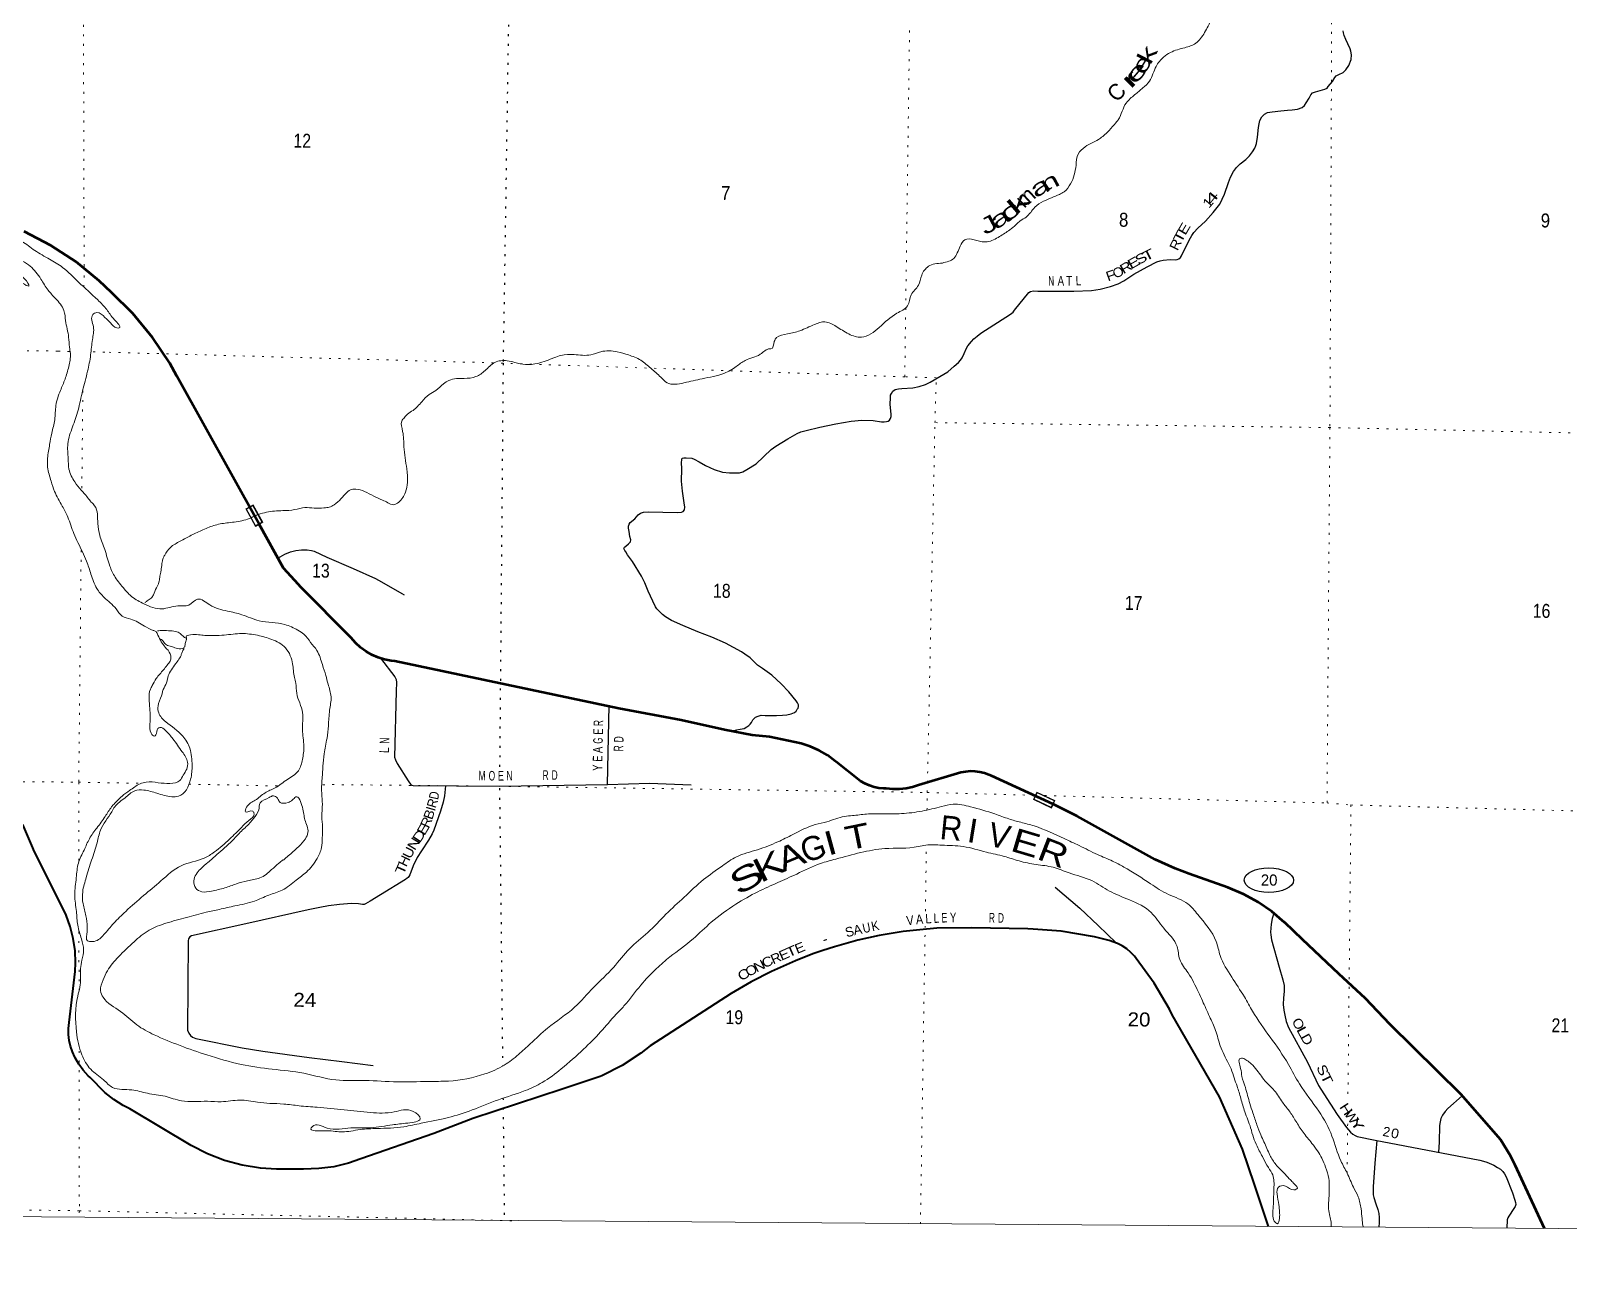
# Model space of a CAD drawing. Header units: feet. Extents: x -244583 to 4, y 367440 to 553773.
# Drawn here: x -176969 to -157676, y 367440 to 383024 of the extents above; entities that cross this region are included whole.
import ezdxf
from ezdxf.enums import TextEntityAlignment as Align

# ---------------------------------------------------------------- set-up
doc = ezdxf.new("R2010")
doc.units = ezdxf.units.FT
doc.header["$LTSCALE"] = 80
doc.linetypes.add('DOTTED', pattern=[1.5, 0.3, -1.2])
for name, color, linetype, lineweight in [('17', 7, 'Continuous', 25), ('23', 7, 'Continuous', 70), ('26', 7, 'Continuous', 40), ('29', 7, 'Continuous', 25), ('39', 7, 'Continuous', 13), ('4', 7, 'Continuous', 13), ('59', 7, 'Continuous', 13), ('6', 7, 'DOTTED', 25), ('7', 7, 'DOTTED', 13)]:
    doc.layers.add(name, color=color, linetype=linetype, lineweight=lineweight)
for name, color, linetype in [('27', 7, 'Continuous'), ('30', 7, 'Continuous'), ('41', 7, 'Continuous')]:
    doc.layers.add(name, color=color, linetype=linetype)

msp = doc.modelspace()

# ---------------------------------------------------------------- linework, layer by layer
at = {"layer": '17'}
msp.add_ellipse((-161442.35, 372369.54), major_axis=(-309.24, 1), ratio=0.500121, dxfattribs=at)
at = {"layer": '23'}
msp.add_lwpolyline([(-157986.11, 368001.02), (-158353.98, 368793.38), (-158412.87, 368911.76), (-158537.79, 369118.94), (-159029.63, 369680.61), (-159927.41, 370562.45), (-160230.33, 370887.42), (-160563.74, 371194.58), (-161018.82, 371624.46), (-161244.34, 371839.37), (-161244.85, 371839.85), (-161404.39, 371976.38), (-161577.33, 372095.48), (-161761.78, 372195.85), (-161955.7, 372276.39), (-162440.11, 372449.98), (-162618.14, 372514.54), (-162867.91, 372630.97), (-163846.48, 373174.28), (-164147.52, 373321.07), (-164920.39, 373678.33), (-164953.15, 373693), (-165009.3, 373712.66), (-165067.2, 373726.35), (-165126.21, 373733.91), (-165185.69, 373735.26), (-165244.99, 373730.39), (-165303.45, 373719.34), (-165836.26, 373562.1), (-165910.32, 373537.87), (-165992.16, 373519.98), (-166075.42, 373510.74), (-166159.19, 373510.25), (-166242.55, 373518.52), (-166271.13, 373519.11), (-166332.62, 373525.1), (-166393.14, 373537.48), (-166452.04, 373556.13), (-166508.66, 373580.82), (-166562.4, 373611.3), (-166870.33, 373855.51), (-166880.95, 373864.29), (-166978.84, 373936.08), (-167083.69, 373997.24), (-167194.37, 374047.11), (-167309.65, 374085.13), (-167706.35, 374166.72), (-167921.16, 374188.77), (-168268.51, 374254.36), (-168812.06, 374378.14), (-169593.57, 374522.99), (-172402.5, 375114.72), (-172449.96, 375120.65), (-172532.68, 375137.94), (-172613.14, 375163.79), (-172690.46, 375197.91), (-172763.79, 375239.93), (-172832.33, 375289.37), (-172895.32, 375345.72), (-172952.08, 375408.33), (-173584.28, 376048.49), (-173613.16, 376076.65), (-173799.49, 376281.47), (-174106.22, 376834.67), (-175135.07, 378690.28), (-175226.13, 378854.29), (-175440.13, 379177.71), (-175686.77, 379476.99), (-175956.14, 379738.91), (-176109.88, 379887.07), (-176401.48, 380125.22), (-176716.38, 380331.59), (-177051.13, 380503.91)], dxfattribs=at)
at = {"layer": '26'}
for points in [[(-164399.89, 371754.7), (-164467.13, 371759.13), (-165169.46, 371773.69), (-165607.6, 371766.87), (-165821.06, 371748.86), (-166030.43, 371725.23), (-166330.75, 371674.24), (-166597.3, 371616.75), (-166890.17, 371533.27), (-167035.2, 371487.67), (-167149.73, 371449.62), (-167267.26, 371404.75), (-167379.14, 371359.14), (-167681.67, 371225.65), (-167934.41, 371093.8), (-168187.28, 370947.31), (-169200.48, 370292.7), (-169317.33, 370201.44), (-169554.45, 370044.93), (-169806.62, 369914.06), (-169826.54, 369906.35), (-170305.19, 369750.34), (-171423.95, 369381.94), (-171914.74, 369193.88), (-172831.06, 368873.55), (-172985.76, 368820.18), (-173170, 368776.14), (-173357.83, 368751.6), (-173547.2, 368746.82), (-173888.36, 368746.91), (-174088.56, 368758.99), (-174316.08, 368795.28), (-174538.56, 368855.15), (-174753.56, 368937.95), (-174958.73, 369042.77), (-175726.37, 369500.68), (-175808.6, 369543.75), (-175928.01, 369620.13), (-176038.77, 369708.56), (-176224.29, 369892.68), (-176249.21, 369916.59), (-176311.6, 369985.69), (-176366.42, 370060.94), (-176413.07, 370141.5), (-176417, 370149.07), (-176447.38, 370217), (-176470.5, 370287.74), (-176486.09, 370360.5), (-176494, 370434.5), (-176494.12, 370508.91), (-176486.47, 370582.93), (-176412.14, 371222.63), (-176406.81, 371331.1), (-176412.99, 371485.05), (-176435.23, 371637.51), (-176473.28, 371786.81), (-176526.73, 371931.31), (-176934.67, 372754.67), (-176944.58, 372775.09), (-177067.69, 373069.8)], [(-161447.25, 368025.89), (-161621.11, 368552.01), (-161773.01, 368997.4), (-162062.04, 369652.63), (-162653.23, 370680.3), (-162688.19, 370750.15), (-162879.89, 371079.49), (-163104.97, 371386.99), (-163128.38, 371415.8), (-163174.42, 371463.86), (-163225.23, 371506.83), (-163280.25, 371544.26), (-163338.88, 371575.73), (-163445.23, 371613.02), (-163612.46, 371655.84), (-163629.44, 371659.73), (-164045.68, 371731.38), (-164399.89, 371754.7)]]:
    msp.add_lwpolyline(points, dxfattribs=at)
at = {"layer": '29'}
for p, q in [((-169737.42, 373568.54), (-169716.25, 374560.85)), ((-169737.42, 373568.54), (-169211.24, 373584.75)), ((-169211.24, 373584.75), (-168688.65, 373564.28))]:
    msp.add_line(p, q, dxfattribs=at)
for points in [[(-165235.28, 379043.26), (-165216.32, 379073.1), (-165169.77, 379127.23), (-165143.46, 379158.81), (-165102.1, 379193.46), (-165055.76, 379228.97), (-164682.14, 379471.02), (-164650.57, 379495.58), (-164631.28, 379518.38), (-164451.66, 379742.65), (-164433.07, 379755.17), (-164392.73, 379760.44), (-164338.21, 379757.88), (-163890.03, 379758.3), (-163665.78, 379764.57), (-163559.55, 379783.24), (-163428, 379816.56), (-163330.4, 379850.84), (-163259.61, 379888.48), (-163135.49, 379969.1), (-162967.44, 380063.79), (-162846.76, 380123.32), (-162807.07, 380139.3), (-162767.39, 380147.53), (-162680.37, 380155.37), (-162613.85, 380151.61), (-162591.32, 380153.35), (-162572.03, 380162.12), (-162552.74, 380179.66), (-162537.87, 380200.17), (-162441.85, 380395.83), (-162408.9, 380456.79), (-162384.82, 380491.4), (-162332.88, 380546.66), (-162237.63, 380637.19), (-162141.94, 380743.88), (-162056.39, 380848.82), (-162000.63, 380972.73), (-161950.33, 381119.03), (-161923.04, 381188.22), (-161886.12, 381256.87), (-161847.61, 381309.25), (-161802.75, 381355.8), (-161732.71, 381408.57), (-161686.24, 381456.59), (-161647.65, 381505.7), (-161617.96, 381549.14), (-161605.56, 381582.88), (-161596.13, 381611.25), (-161584.01, 381687.77), (-161572.74, 381808.8), (-161563.38, 381857.09), (-161556.44, 381898.6), (-161531.89, 381945.96), (-161498.56, 381979.28), (-161459.97, 381996.83), (-161401.97, 382006.55), (-161292.6, 382019.87), (-161209.67, 382025.79), (-161148.99, 382030.27), (-161082.1, 382040.65), (-161026.72, 382059.97), (-160995.15, 382088.03), (-160973.04, 382118.69), (-160937.19, 382176.39), (-160915.84, 382220.32), (-160893.42, 382244.14), (-160856.27, 382259.21), (-160799.3, 382275.92), (-160740.32, 382292.57), (-160712.75, 382305.54), (-160697.1, 382323.8), (-160644.9, 382389.16), (-160615.32, 382438.94), (-160596.98, 382458.14), (-160567.16, 382475.68), (-160510.72, 382500.91), (-160475.52, 382534.37), (-160437.71, 382590), (-160409.5, 382664.08), (-160405.99, 382720.61), (-160412.81, 382766.85), (-160424.18, 382795.9), (-160452.79, 382859.33), (-160475.61, 382912.5), (-160498.76, 382963.3), (-160507.53, 382996.63), (-160511.05, 383022.62)], [(-169394.09, 376901.36), (-169352.36, 376952.85), (-169321.59, 376975.03), (-169284.87, 376985.46), (-169222.23, 376987.87), (-168861.01, 376982.47), (-168806.38, 376987.11), (-168785.99, 376994.66), (-168771.34, 377014.5), (-168766.45, 377046.73), (-168773.02, 377103.52), (-168795.45, 377247.67), (-168808.27, 377373.38), (-168804.16, 377528.97), (-168808.13, 377607.94), (-168805.25, 377640.22), (-168798.56, 377664.31), (-168779.58, 377667.86), (-168748.01, 377666.11), (-168679.6, 377660.85), (-168649.79, 377652.08), (-168585.84, 377616.28), (-168506.32, 377569.72), (-168398.96, 377518.77), (-168293.72, 377488.95), (-168207.98, 377476.99), (-168141.35, 377477.27), (-168081.48, 377480.18), (-168037.98, 377492.77), (-167990.83, 377519.85), (-167873.81, 377593.63), (-167685.36, 377772.71), (-167627.18, 377815.2), (-167475.96, 377904.74), (-167357.06, 377971.31), (-167312.16, 377991.46), (-167246.55, 378011.66), (-167072.4, 378049.9), (-166871.4, 378093.17), (-166680.69, 378128.63), (-166545.1, 378141.26), (-166406.01, 378133.58), (-166301.43, 378118.72), (-166267.79, 378116.9), (-166238.78, 378121.13), (-166215.17, 378127.43), (-166201.14, 378141.46), (-166189.29, 378160.27), (-166180.09, 378183.55), (-166179.78, 378214.62), (-166190.69, 378336.23), (-166188.4, 378423.12), (-166185.35, 378451.92), (-166176.92, 378475.4), (-166158.07, 378501.19), (-166129.22, 378522.08), (-166087.12, 378532.61), (-166046.1, 378536.69), (-165908.59, 378545.22), (-165827.42, 378561.3), (-165750.36, 378586.99), (-165688.69, 378616.32), (-165569.69, 378686.97), (-165469.3, 378744.04), (-165388.7, 378814.73), (-165336.41, 378864.13), (-165307.93, 378891.48), (-165286.96, 378921.26), (-165265.34, 378975.3), (-165235.28, 379043.26)], [(-168184.77, 374238.55), (-168158.13, 374248.42), (-168119.58, 374255.5), (-168070.95, 374262.32), (-168024.23, 374273.23), (-167987.38, 374292.48), (-167963.96, 374308.9), (-167946.13, 374325.78), (-167929.4, 374347.59), (-167914.42, 374379.55), (-167901.94, 374393.38), (-167879.22, 374413.01), (-167848.53, 374428.38), (-167809.93, 374437.48), (-167759.55, 374434.14), (-167616.21, 374434.44), (-167541.41, 374438.55), (-167488.8, 374443.24), (-167433.95, 374455.96), (-167392.14, 374473.78), (-167372.47, 374490.76), (-167357.71, 374514.63), (-167347.24, 374528.52), (-167339.52, 374547.45), (-167339.52, 374570.25), (-167351.8, 374594.8), (-167371.06, 374620.13), (-167460.55, 374731.62), (-167557.21, 374833.27), (-167675.53, 374939.49), (-167794.43, 375023.49), (-167855.9, 375065.53), (-167948.37, 375156.92), (-168013.07, 375205.21), (-168057.4, 375232.57), (-168258.37, 375342.97), (-168428.03, 375416.16), (-168603.9, 375483.44), (-168793.58, 375563.21), (-168933.24, 375625.51), (-169008.68, 375673.99), (-169047.96, 375703.35), (-169089.62, 375742.83), (-169116.36, 375773.51), (-169132.56, 375798.55), (-169167.06, 375868.2), (-169226.34, 375993.1), (-169268.97, 376098.01), (-169310.13, 376183.35), (-169424.4, 376366.3), (-169484.74, 376450.78), (-169507.94, 376489.81), (-169519.61, 376506.29), (-169530.32, 376527.75), (-169524.65, 376544.84), (-169506.07, 376560.53), (-169473.04, 376587.98), (-169449.63, 376613.69), (-169445.42, 376639.83), (-169454.44, 376680.51), (-169462.87, 376743.42), (-169471.89, 376784.09), (-169474.19, 376811.9), (-169464.45, 376836.47), (-169451.86, 376854.34), (-169394.09, 376901.36)], [(-173869.55, 376407.82), (-173783.82, 376459.29), (-173711.91, 376487.35), (-173643.5, 376503.14), (-173575.09, 376511.91), (-173501.42, 376511.91), (-173447.05, 376504.89), (-173415.47, 376494.37), (-173254.1, 376422.45), (-172924.34, 376276.87), (-172643.7, 376154.09), (-172571.78, 376113.74), (-172313.94, 375966.4), (-172287.45, 375949.95)], [(-172583.69, 375154.33), (-172402.51, 374919.14), (-172386.75, 374886.67), (-172383.24, 374849.85), (-172388.5, 374741.1), (-172406.02, 373912.32), (-172395.5, 373877.24), (-172374.45, 373835.14), (-172234.13, 373617.64), (-172220.09, 373589.58), (-172202.55, 373571.16), (-172188.54, 373562.37), (-172175.01, 373558.64)], [(-171769.48, 373554.99), (-171779.82, 373429.07), (-171797.36, 373348.4), (-171831.56, 373233.54), (-171914.89, 372995.83), (-171934.18, 372950.23), (-171981.55, 372869.54), (-172069.24, 372738), (-172121.86, 372652.05), (-172172.74, 372548.55), (-172214.83, 372438.05), (-172227.11, 372415.24), (-172234.12, 372404.73), (-172248.16, 372394.2), (-172269.2, 372378.42), (-172584.93, 372183.72), (-172712.98, 372106.55), (-172769.11, 372073.22), (-172788.4, 372066.2), (-172807.69, 372066.2), (-172858.56, 372071.46), (-172946.26, 372076.73), (-173095.36, 372066.2), (-173233.93, 372046.91), (-173344.43, 372027.61), (-173491.78, 371996.04), (-174270.58, 371820.64), (-174952.9, 371671.54), (-174972.19, 371659.26), (-174991.49, 371632.95), (-174996.76, 371608.4), (-175003.77, 370487.56), (-174987.98, 370452.48), (-174966.93, 370422.66), (-174940.62, 370401.62), (-174898.53, 370382.32), (-174317.94, 370268.31), (-174060.09, 370226.21), (-173476, 370145.53), (-173069.06, 370094.66), (-172675.61, 370045.77)], [(-172175.01, 373558.64), (-171091.07, 373548.89), (-169737.42, 373568.54)], [(-164121.68, 372282.39), (-163811.26, 372017.03), (-163581.48, 371801.29), (-163358.64, 371582.66)], [(-161381.03, 371956.39), (-161399.46, 371888.99), (-161413.53, 371818.75), (-161420.55, 371718.77), (-161418.79, 371683.69), (-161409.99, 371620.62), (-161311.76, 371278.58), (-161266.16, 371120.72), (-161252.16, 371050.48), (-161250.37, 370975.14), (-161257.39, 370894.45), (-161262.66, 370808.5), (-161255.64, 370740.09), (-161243.36, 370675.2), (-161224.07, 370598.02), (-161196, 370522.59), (-160959.21, 370087.58), (-160818.89, 369794.66), (-160752.22, 369690.31), (-160585.6, 369431.57), (-160469.84, 369268.44), (-160445.3, 369236.81), (-160420.74, 369206.99), (-160390.92, 369182.44), (-160361.1, 369166.65), (-160334.77, 369156.18), (-160108.5, 369107.07), (-159366.53, 368966.73), (-158798.22, 368857.98), (-158749.13, 368845.67), (-158708.77, 368831.67), (-158621.07, 368794.84), (-158573.71, 368766.77), (-158538.63, 368745.73), (-158508.81, 368715.91), (-158487.76, 368687.84), (-158464.96, 368647.5), (-158387.77, 368448.45), (-158357.96, 368358.08), (-158349.21, 368328.23), (-158347.45, 368301.92), (-158353.83, 368277.84), (-158370.24, 368252.84), (-158435.14, 368156.37), (-158447.43, 368135.29), (-158454.43, 368110.76), (-158458.29, 368004.39)], [(-159017.46, 369666.71), (-159196.41, 369506.96), (-159229.73, 369470.12), (-159263.06, 369421.01), (-159284.11, 369382.42), (-159296.39, 369336.81), (-159301.63, 369291.23), (-159306.9, 369082.5), (-159313.3, 368956.54)], [(-160089.89, 369103.55), (-160113.74, 368820.3), (-160136.56, 368521.21), (-160136.56, 368459.82), (-160134.83, 368424.7), (-160126.04, 368391.41), (-160099.73, 368308.97), (-160075.17, 368237.05), (-160064.66, 368189.66), (-160059.38, 368137.07), (-160059.38, 368077.44), (-160064.62, 368015.9)]]:
    msp.add_lwpolyline(points, dxfattribs=at)
at = {"layer": '39'}
for points in [[(-165537.24, 380109.98), (-165393.21, 380168.86), (-165314.65, 380321.5), (-165255.15, 380401.61), (-165007.18, 380374.36), (-164976.87, 380376.01), (-164818.61, 380442.81), (-164692.45, 380526.16), (-164612.93, 380591.88), (-164559.86, 380639.74), (-164484.6, 380687.33), (-164378.15, 380809.31), (-164270.25, 380884.79), (-164069.36, 380971.28), (-164010.41, 381004.92), (-163928.46, 381104.97), (-163861.07, 381336.55), (-163833.12, 381477.67), (-163747.25, 381567.57), (-163554.16, 381676.38), (-163445.99, 381774.09), (-163360.05, 381870.05), (-163331.33, 381908.1), (-163231.91, 382117.06), (-163125.69, 382220.86), (-163023.72, 382306.52), (-162939.92, 382392.4), (-162856.94, 382577.31), (-162762.68, 382693.38), (-162677.2, 382750.95), (-162496.81, 382811.41), (-162358.88, 382866.32), (-162299.61, 382926.23), (-162204.86, 383082.71), (-162107.61, 383279.57), (-162011.28, 383399.66), (-161873.57, 383436.39), (-161792.86, 383433.39), (-161782.77, 383433.27), (-161701.81, 383450.47), (-161509.92, 383460.28), (-161389.83, 383541.68), (-161238.01, 383743.94), (-161174.05, 383858.36), (-161054.28, 383913.49), (-160954.84, 383956.75), (-160785.47, 384108.28), (-160707.55, 384208.38), (-160672.5, 384268.58), (-160545.88, 384390.32), (-160444.1, 384459.81), (-160238.69, 384586.66), (-160096.06, 384696.08), (-159949.56, 384791.31), (-159706.36, 384871.22), (-159573.99, 384966.62), (-159405.3, 385061.58), (-159158.3, 385121.23), (-159015.5, 385244.8), (-158870.63, 385372.38), (-158776.93, 385441.97), (-158594.01, 385544.84), (-158400.82, 385661.73), (-158204.67, 385689.67), (-158009.79, 385780.27), (-157800.6, 385884.84), (-157611.57, 385991.68), (-157399.47, 386170.99), (-157291.71, 386234.35), (-157053.37, 386245.61), (-156897.1, 386314.45), (-156764.61, 386419.95), (-156559, 386562.96), (-156387.9, 386690.23), (-156190.55, 386817.17), (-156134.96, 386907.43), (-156034.01, 387075.96), (-155906.66, 387090.59), (-155765.49, 387078.78), (-155607.62, 387113.24), (-155459.37, 387186.22), (-155308.79, 387285.44), (-155215.07, 387357.05), (-155089.12, 387422.22), (-154965.29, 387479.32), (-154783.8, 387630.71), (-154732.88, 387668.49), (-154563.24, 387674.52), (-154389.15, 387714.85), (-154234.94, 387779.67), (-154181.81, 387833.59), (-154020.16, 387845.78), (-153904.8, 387870.65), (-153843.64, 387920.44), (-153672.09, 388084.07), (-153578.52, 388143.56), (-153439, 388162.08)], [(-180696.33, 381386.65), (-180609.52, 381219.89), (-180478.77, 381014.2), (-180409.66, 380886.06), (-180340.43, 380768.01), (-180270.59, 380700.48), (-180204.16, 380685.53), (-180102.63, 380734.82), (-179990.42, 380832.48), (-179801.66, 380917.1), (-179625.28, 380979.63), (-179437.25, 381003.62), (-179237.63, 380985.04), (-179062.25, 380964.73), (-178838.33, 380951.92), (-178220.48, 380794.9), (-177947.2, 380690.56), (-177555.12, 380560.52), (-177332.03, 380479.01), (-177080.88, 380381), (-176918.73, 380267.89), (-176732.31, 380158.53), (-176570.04, 380055.53), (-176368.4, 379869.19), (-176128.82, 379648.04), (-176015.24, 379525.42), (-175919.87, 379398.98), (-175858.51, 379297.19), (-175888.81, 379295.54), (-175970.79, 379361.2), (-176038.61, 379428.7), (-176138.82, 379488.52), (-176191.62, 379462.89), (-176183.38, 379309.21), (-176195.4, 379149.71), (-176217.89, 378958), (-176256.71, 378752.35), (-176318.19, 378508.57), (-176375.64, 378264.75), (-176444.78, 378055.42), (-176503.86, 377843.95), (-176500.04, 377657.99), (-176489.54, 377524.48), (-176416.79, 377363.96), (-176335.25, 377261.93), (-176301.38, 377225.15), (-176209.87, 377112.9), (-176168.05, 377065.91), (-176128.34, 376843.14), (-176103.9, 376693.3), (-176041.44, 376516.74), (-175977.31, 376309.84), (-175910.37, 376169.59), (-175795.08, 376020.68), (-175699.35, 375924.54), (-175549.01, 375835.83), (-175323.69, 375772.47), (-175125.4, 375810.49), (-174988, 375820.95), (-174876.08, 375894.37), (-174723.54, 375821.8), (-174502.42, 375744.35), (-174321.27, 375699.72), (-174106.18, 375624.37), (-173781.76, 375575.99), (-173619.07, 375507.33)], [(-175397.77, 375488.44), (-175435.94, 375503.04), (-175542.29, 375556.87), (-175714.84, 375643.83), (-175821.38, 375681.5), (-175899, 375773.37), (-176048.67, 375916.64), (-176140.18, 376028.89), (-176214.71, 376209.65), (-176269.3, 376369.95), (-176377.51, 376603.66), (-176428.62, 376717.44), (-176504.85, 376924.49), (-176573.84, 377062.74), (-176670.55, 377245.78), (-176713.42, 377373.61), (-176757.72, 377549.96), (-176758.37, 377663.13), (-176732.08, 377834.58), (-176706.15, 377975.73), (-176667.78, 378145.01), (-176653.52, 378322.67), (-176596.73, 378511.94), (-176538.49, 378654.72), (-176492.18, 378811.78), (-176472.04, 378975.22), (-176483.18, 379056.19), (-176493.8, 379179.59), (-176531.66, 379388.19), (-176552.35, 379513.73), (-176659.52, 379666.59), (-176751.12, 379770.76), (-176842.31, 379909.28), (-176975.61, 380070.54), (-177075.75, 380136.41), (-177210.72, 380160.28), (-177249.6, 380116.29), (-177188.25, 380014.5), (-177046.16, 379911.74), (-176994.76, 379822.21), (-177073.04, 379859.53), (-177186.92, 379957.91), (-177315.07, 380044.33), (-177465.62, 380114.86), (-177605.67, 380219.62), (-177822.34, 380331.36), (-178154.32, 380422.27), (-178472.28, 380504.93), (-178831.38, 380523.42), (-179115.9, 380532.93), (-179467.62, 380494.75), (-179711.29, 380376.44), (-179967.04, 380260.31), (-180101.82, 380132.61), (-180225.19, 379946.16), (-180324.02, 379785.69), (-180404.61, 379631.07), (-180487.52, 379452.22), (-180582.36, 379287.66), (-180701.6, 379109.25), (-180802.35, 378956.88), (-180868.33, 378842.49), (-180885.48, 378759.85), (-180893.07, 378632.63), (-180931.81, 378433.04), (-181000.27, 378280.28), (-181070.43, 378153.82), (-181076.68, 378137.73), (-181093.12, 378113.68), (-181205.35, 378013.99), (-181355.3, 377967.31), (-181509.06, 377938.86), (-181733.83, 377880.95), (-181948.44, 377828.99), (-182142.18, 377833.35), (-182308.96, 377898.01), (-182475.51, 377980.86), (-182626.28, 378033.21), (-182828.41, 378011.4), (-182971.98, 377990.91), (-183057.15, 377959.61), (-183208.89, 377931.13), (-183251.42, 377919.52), (-183306.16, 377899.97), (-183361.08, 377881.06)], [(-174115.76, 376956.31), (-174013.06, 376985.28), (-173808.93, 377005.04), (-173659.4, 377017.37), (-173529.91, 377042.08), (-173414.91, 377036.64), (-173291.73, 377039.2), (-173225.01, 377048.49), (-173166.11, 377078.09), (-173078.39, 377153.82), (-173006.79, 377231.77), (-172941.72, 377271.4), (-172891.21, 377274.83), (-172784.58, 377245.25), (-172668.19, 377187.25), (-172559.78, 377137.44), (-172491.55, 377104.28), (-172419.18, 377079.16), (-172354.2, 377110.71), (-172269.93, 377234.98), (-172246.25, 377357.96), (-172254.29, 377527.81), (-172289.3, 377805.08), (-172305.13, 377999.27), (-172315.68, 378128.73), (-172282.85, 378172.79), (-172243.99, 378214.76), (-172174.77, 378262.42), (-172066.48, 378370.24), (-171972.52, 378462.06), (-171887.11, 378513.57), (-171793.29, 378593.26), (-171724.1, 378638.91), (-171532.04, 378662.85), (-171386.42, 378685.34), (-171272.47, 378760.75), (-171148.08, 378864.33), (-170994.41, 378884.7), (-170897.77, 378863.32), (-170764.85, 378837.47), (-170611.26, 378851.77), (-170402.46, 378924.02), (-170321.38, 378951.33), (-170155.73, 378961.45), (-169945.81, 378958.91), (-169820.19, 378997.81), (-169614.29, 378997.34), (-169473.46, 378957.24), (-169318.82, 378890.7), (-169192.86, 378790.16), (-169067.04, 378677.49), (-168989.15, 378607.84), (-168777.2, 378607.3), (-168548.46, 378659.09), (-168271.06, 378728.48), (-168122.7, 378811.56), (-168008.72, 378889), (-167820.05, 378965.53), (-167700.12, 379034.8), (-167694.06, 379034.73), (-167688.01, 379034.66), (-167644.52, 379125.07), (-167615.66, 379175.24), (-167477.82, 379222.07), (-167323.93, 379260.63), (-167139.26, 379341.24), (-167009.69, 379372.01), (-166869.06, 379315.75), (-166710.73, 379220.87), (-166551.77, 379178.53), (-166328.21, 379303.14), (-166108.05, 379480.33), (-165973.69, 379573.68), (-165927.61, 379712.56), (-165837.36, 379830.7), (-165795.46, 379957.5), (-165711.34, 380069.65), (-165537.24, 380109.98)], [(-175538.78, 375847.83), (-175510.23, 375871.73), (-175457.31, 375907.47), (-175430.58, 375947.56), (-175393.18, 376036.02), (-175362.05, 376106.37), (-175351.23, 376166.87), (-175338.34, 376231.38), (-175331.77, 376273.74), (-175320.63, 376360.5), (-175307.96, 376406.82), (-175289.31, 376447.01), (-175217.49, 376543.14), (-175095.44, 376620.48), (-174955.24, 376695.57), (-174809.06, 376764.53), (-174654.94, 376823.29), (-174489.04, 376853.62), (-174296.9, 376883.63), (-174115.76, 376956.31)], [(-168954.86, 371409.26), (-169120.16, 371261.72), (-169318.48, 371053.96), (-169529.56, 370791.78), (-169627.71, 370687.89), (-169822.17, 370465.93), (-170036.73, 370250.28), (-170316.27, 370003.08), (-170554.52, 369832.17), (-170767.72, 369729.67), (-171104.19, 369616.53), (-171434.8, 369487.15), (-171732.69, 369391.74), (-172072.69, 369321.08), (-172289.21, 369277.22), (-172626.6, 369255.03), (-172838.73, 369241.43), (-173061.14, 369211.79), (-173266.87, 369226.4), (-173452.15, 369263), (-173437.8, 369281.01), (-173252.33, 369260.58), (-172955.55, 369263.05), (-172709.26, 369264.12), (-172434.27, 369301.21), (-172240.21, 369323.11), (-172084.11, 369377.8), (-172171.83, 369469.8), (-172412.14, 369462.6), (-172708.96, 369456.09), (-173039.61, 369490.4), (-173376.37, 369520.75), (-173604.25, 369539.67), (-173795.76, 369562.2), (-173971.28, 369570.38), (-174124.54, 369584.36), (-174348.29, 369611.32), (-174580.69, 369589.88), (-174752.21, 369596), (-175079.16, 369601.97), (-175284.38, 369659.02), (-175505.99, 369696.05), (-175703.31, 369738.86), (-175941.8, 369769.07), (-176057.28, 369866.12), (-176216.97, 369997.67), (-176327.81, 370180.89), (-176371.4, 370319.05), (-176394.49, 370466.95), (-176380.64, 370915.25), (-176352.92, 371026.17), (-176345.07, 371260.22), (-176327.63, 371367.11), (-176305.88, 371496.18), (-176332.51, 371631.89), (-176378.88, 371804.23), (-176396.99, 371976.21), (-176416.68, 372184.6), (-176397.93, 372400.6), (-176371.49, 372584.17), (-176300.89, 372747.01), (-176232.55, 372889.66), (-176140.09, 373023.93), (-176035.4, 373168.17), (-175955.22, 373288.44), (-175928.59, 373320.46), (-175824.38, 373424.28), (-175728.67, 373493.85), (-175598.47, 373577.15), (-175521.47, 373600.47), (-175370.17, 373592.57), (-175222.92, 373582.71), (-175099.34, 373619.61), (-175058.16, 373685.8), (-175012.81, 373764.06), (-175001.69, 373848.8), (-175070.75, 373980.99), (-175185.89, 374142.03), (-175279.49, 374248.24), (-175349.7, 374285.47), (-175374.09, 374271.62), (-175399.28, 374191.09), (-175419.64, 374177.19), (-175457.57, 374212), (-175474.3, 374331.43), (-175476.02, 374523.43), (-175469.09, 374763.82), (-175446.32, 374810.03), (-175394.79, 374898.32), (-175304.64, 375008.37), (-175259.55, 375064.41), (-175220.55, 375118.5), (-175219.47, 375207.41), (-175283.04, 375293.05), (-175332.72, 375358.32), (-175374.08, 375443.69), (-175397.77, 375488.44)], [(-175017.48, 375384.81), (-175015.37, 375392.87), (-175021.06, 375423.25), (-174966.27, 375446.84), (-174784.66, 375440.6), (-174542.38, 375443.73), (-174324.13, 375463.32), (-174124.55, 375440.7), (-173947.51, 375390.06), (-173775.2, 375282.89), (-173713.8, 375185.15), (-173684.77, 375081.73), (-173662.57, 374913.74), (-173645.28, 374840.78), (-173632.69, 374713.32), (-173560.91, 374471.97), (-173561.5, 374255.75), (-173543.77, 374051.43), (-173561.94, 373883.92), (-173612.09, 373743.07), (-173750.68, 373633.6), (-173905.4, 373526.35), (-174031.29, 373465.23), (-174153.54, 373371.73), (-174263.61, 373284.15), (-174276.43, 373225.7), (-174185.48, 373234.7), (-174167.7, 373202.15), (-174233.29, 373120.09), (-174325.19, 373032.29), (-174474.31, 372886.57), (-174666.04, 372723.18), (-174796.17, 372645.95), (-175081.95, 372550.38), (-175336.59, 372359.47), (-175554.8, 372176.19), (-175777.22, 371978.82), (-175928.41, 371829.09), (-176051.24, 371687.1), (-176175.41, 371601.7), (-176270.01, 371625.08), (-176269.6, 371659.43), (-176262.06, 371782.6), (-176276.5, 371924.24), (-176313.04, 372074.22), (-176317.29, 372223.81), (-176272.71, 372405.15), (-176205.49, 372622.58), (-176136.25, 372839.99), (-176094.01, 372995.08), (-175953.93, 373227.8), (-175914.83, 373289.98), (-175786.28, 373403.61), (-175664.1, 373491.05), (-175550.95, 373499.78), (-175385.9, 373459.39), (-175200.7, 373416.73), (-175115.85, 373421.77), (-174963.88, 373636.16), (-174945.64, 373809.73), (-174975.35, 374024.29), (-175062.33, 374176.91), (-175276.16, 374357.33), (-175363.65, 374467.51), (-175372.69, 374554.51), (-175330.77, 374683.34), (-175297.25, 374783.97), (-175259.9, 374868.4), (-175255.59, 374890.57), (-175228.4, 374969.06), (-175179.01, 375047.27), (-175121.55, 375125.39), (-175084.44, 375189.6), (-175071.86, 375227.85), (-175047.08, 375274.03)], [(-173619.07, 375507.33), (-173543.01, 375453.87), (-173459.45, 375351.82), (-173381.93, 375251.86), (-173311.41, 375073.18), (-173268.64, 374937.26), (-173239.68, 374827.79), (-173203.23, 374669.72), (-173221.43, 374500.19), (-173235.88, 374306.37), (-173253.92, 374148.97), (-173290.6, 373953.39), (-173304.56, 373799.98), (-173316.83, 373620.27), (-173320.79, 373458.65), (-173312.36, 373321.14), (-173318.22, 373169.65), (-173309.76, 373034.15), (-173313.42, 372898.8), (-173322.95, 372777.66), (-173379.11, 372640.93), (-173512.37, 372470.77), (-173640.75, 372371.28), (-173815.89, 372244.07), (-173984.2, 372181.44), (-174164.76, 372106.83), (-174407.73, 372047.13), (-174604.07, 372003.02), (-174768.02, 371966.61), (-175015.1, 371900.89), (-175274.35, 371829.26), (-175485.36, 371740.87), (-175672.81, 371597.64), (-175868.89, 371408.04), (-176008.26, 371233.91), (-176060.09, 371121.37), (-176094.04, 370984.37), (-176062.74, 370901.14), (-175842.84, 370722.66), (-175638.96, 370554.49), (-175420.42, 370430.6), (-175097.04, 370295.33), (-174761.34, 370178.1), (-174328.75, 370059.7), (-173939.88, 369998.42), (-173544.83, 369947.16), (-173144.12, 369863.5), (-172776.8, 369857.03), (-172371.25, 369840), (-171985.61, 369845.44), (-171729.18, 369850.42), (-171273.89, 369939.89), (-171032.34, 370050.14), (-170853.09, 370183.36), (-170704.09, 370318.98), (-170487.75, 370514.4), (-170149.5, 370775.03), (-169910.31, 371024.74), (-169660.99, 371276.35), (-169460.34, 371510.36), (-169229.77, 371713.69), (-169002.93, 371943.34), (-168776.3, 372154.81), (-168533.41, 372376.18), (-168295.13, 372549.11), (-168120.16, 372662.18), (-167854.63, 372751.92), (-167601.11, 372849.9), (-167412.26, 372942.59), (-167130.17, 373066.49), (-166984.38, 373103.12), (-166763.54, 373169.16), (-166664.5, 373180.08), (-166488.65, 373198.16), (-166288.76, 373201.81), (-166050.51, 373204.99), (-165791.75, 373236.21), (-165546.79, 373293.87), (-165403.12, 373322.45), (-165183.48, 373289.48), (-164879.72, 373200.93), (-164702.84, 373138.16), (-164553.96, 373095.95), (-164384.95, 373049.44), (-164009.37, 372891.32), (-163822.68, 372804.18), (-163589.89, 372690.22), (-163403.12, 372609.15), (-163260.7, 372534.68), (-162926.11, 372324.51), (-162701.63, 372190.44), (-162456.78, 372072.29), (-162335.24, 371939.46), (-162103.13, 371601.2), (-162052.8, 371422.76), (-161908.68, 371154.27), (-161750.15, 370907.83)], [(-175379.5, 375496.3), (-175314.84, 375501.58), (-175215.99, 375496.34), (-175135.37, 375485.26), (-175085.28, 375454.34), (-175039.32, 375415.39), (-175019.28, 375403.02), (-175030.01, 375350.61), (-175038.72, 375298.18), (-175048.98, 375284.15), (-175129.84, 375275.03), (-175192.16, 375295.99), (-175252.49, 375314.91), (-175300.47, 375353.88), (-175320.34, 375380.4), (-175342.4, 375392.79)], [(-173807.27, 372623.88), (-173860.29, 372580.06), (-173948.03, 372502.31), (-174096.66, 372397.01), (-174250.5, 372362.49), (-174390.26, 372323.77), (-174536.22, 372272.99), (-174702.24, 372232.56), (-174825.48, 372223.95), (-174899.62, 372269.31), (-174924.74, 372362.57), (-174840.21, 372509.06), (-174746.34, 372592.8), (-174634.11, 372692.49), (-174538.22, 372776.2), (-174442.28, 372863.96), (-174342.09, 372969.85), (-174221.57, 373087.62), (-174176.5, 373141.63), (-174110.58, 373251.98), (-174091.36, 373338.64), (-173977.5, 373405.97), (-173926.78, 373427.59), (-173874.66, 373396.65), (-173842.98, 373345.74), (-173742.06, 373344.52), (-173689.24, 373372.17), (-173646.34, 373414.09), (-173561.11, 373283.73), (-173530.72, 373125.74), (-173492.25, 372967.65), (-173525.49, 372889.24), (-173609.47, 372789.21), (-173678.85, 372727.41), (-173800.84, 372621.95)], [(-160661.47, 368020.82), (-160665.67, 368099.92), (-160682.93, 368174.9), (-160695.87, 368274.07), (-160690.61, 368375.05), (-160684.72, 368528.56), (-160691.58, 368629.68), (-160732.28, 368769.61), (-160777.37, 368881.3), (-160830.77, 368972.89), (-160902.28, 369068.73), (-161013.63, 369209.51), (-161104.82, 369348.03), (-161188.06, 369476.35), (-161271.54, 369584.47), (-161374.71, 369733.23), (-161476.43, 369835.5), (-161591.7, 369986.44), (-161663.41, 370066.12), (-161717.39, 370109.21), (-161773.59, 370136.16), (-161799.86, 370134.46), (-161797.33, 370009.14), (-161780.38, 369907.89), (-161737.66, 369767.94), (-161681.54, 369567.2), (-161642.56, 369451.54), (-161591.91, 369299.36), (-161542.96, 369173.48), (-161503.62, 369088.13), (-161428.92, 368921.52), (-161353.66, 368801.38), (-161253.95, 368699.13), (-161186.21, 368625.56), (-161142.34, 368580.58), (-161114.45, 368549.93), (-161084.68, 368507.13), (-161129.36, 368485.44), (-161233.75, 368533.18), (-161322.76, 368518.09), (-161339.93, 368433.43), (-161317.34, 368297.76), (-161308.32, 368208.73), (-161309.32, 368125.89), (-161334.34, 368059.51), (-161374.3, 368094.34), (-161393.51, 368175.41), (-161388.25, 368276.39), (-161382.68, 368403.63), (-161379.51, 368498.57), (-161378.39, 368591.51), (-161393.57, 368672.53), (-161448.98, 368764.14), (-161514.15, 368884.16), (-161591.09, 369032.61), (-161636.22, 369140.26), (-161671.07, 369263.95), (-161743.36, 369462.86), (-161793.79, 369633.22), (-161840.4, 369785.35), (-161877.51, 369888.86), (-161916.51, 370002.49), (-161948, 370069.56), (-162052.32, 370291.09), (-162110.53, 370485.8), (-162187.15, 370660.51), (-162275.62, 370857.6), (-162326.8, 370965.33), (-162455.1, 371207.36), (-162560.08, 371374.33), (-162594.43, 371538.44), (-162761.25, 371766.79), (-162918.36, 371962.69), (-163190.96, 372123.61), (-163441.97, 372233.75), (-163662.46, 372363.73), (-163947.95, 372460.14), (-164146.94, 372531.25), (-164362.52, 372566.2), (-164575.96, 372611.22), (-164760.99, 372668.02), (-164984.43, 372721.24), (-165276.29, 372791.46), (-165544.56, 372808.85), (-165744.41, 372809.25), (-165839.52, 372790.19), (-166259.71, 372764.96), (-166561.08, 372716.06), (-166872.94, 372634.96), (-167065.4, 372578.69), (-167363.73, 372446.9), (-167601.23, 372338.63), (-167850.9, 372224.44), (-168125.31, 372068.12), (-168434.88, 371841.49), (-168663.48, 371634.09), (-168954.86, 371409.26)], [(-161750.15, 370907.83), (-161647.39, 370724.71), (-161425.23, 370398.69), (-161197.18, 370058.46), (-161058.82, 369814.29), (-160816.67, 369471.86), (-160650.86, 369160.67), (-160539.56, 368848.11), (-160460.65, 368695.6), (-160382.04, 368518.84), (-160322.92, 368398.89), (-160286.4, 368246.89), (-160273.74, 368125.49), (-160262.7, 368036.44), (-160258.19, 368017.44)]]:
    msp.add_spline(points, degree=3, dxfattribs=at)
at = {"layer": '4'}
msp.add_lwpolyline([(-242556.67, 552939.06), (-212238.1, 552626.27), (-181919.12, 552355.18), (-151599.78, 552125.8), (-121280.17, 551938.12), (-90960.33, 551792.15), (-60640.31, 551687.89), (-30320.19, 551625.32), (0, 551604.47), (0, 367439.54), (-30573.52, 367460.57), (-61146.96, 367523.64), (-91720.3, 367628.79), (-122293.46, 367775.97), (-152866.39, 367965.22), (-183439.04, 368196.52), (-214011.33, 368469.88), (-244583.22, 368785.28)], close=True, dxfattribs=at)
msp.add_lwpolyline([(-242556.67, 552939.06), (-212238.1, 552626.27), (-181919.12, 552355.18), (-151599.78, 552125.8), (-121280.17, 551938.12), (-90960.33, 551792.15), (-60640.31, 551687.89), (-30320.19, 551625.32), (0, 551604.47), (0, 367439.54), (-30573.52, 367460.57), (-61146.96, 367523.64), (-91720.3, 367628.79), (-122293.46, 367775.97), (-152866.39, 367965.22), (-183439.04, 368196.52), (-214011.33, 368469.88), (-244583.22, 368785.28)], close=True, dxfattribs=at)
at = {"layer": '59'}
for points in [[(-174181.86, 377077.16), (-174059.9, 376858.92), (-174151.56, 376807.7), (-174273.51, 377025.94)], [(-174262.62, 377022.85), (-174184.94, 377066.27), (-174070.78, 376862), (-174148.47, 376818.58)], [(-164350.98, 373475.57), (-164124.63, 373369.42), (-164169.22, 373274.35), (-164395.56, 373380.51)], [(-164347.13, 373464.92), (-164135.27, 373365.57), (-164173.06, 373284.99), (-164384.91, 373384.35)]]:
    msp.add_lwpolyline(points, close=True, dxfattribs=at)
at = {"layer": '6'}
for p, q in [((-171090.78, 373523.26), (-171051.47, 370037.71)), ((-171046.95, 369636.71), (-171029.59, 368097.56))]:
    msp.add_line(p, q, dxfattribs=at)
msp.add_lwpolyline([(-170305.52, 414105.56), (-170481.99, 410821.6), (-170501.94, 409837.7), (-170567.62, 405396.74), (-170537.54, 404543.59), (-170684.29, 400075.31), (-170715.32, 399176.42), (-170811.96, 394846.97), (-170811.35, 393893.14), (-170876.01, 389537.03), (-170889.34, 388599.53), (-170959.08, 384156.59), (-170973.54, 383459.59), (-171045.24, 378855), (-171089.09, 373777.65)], dxfattribs=at)
at = {"layer": '7'}
for p, q in [((-176315.72, 378512.23), (-176328.95, 377252.78)), ((-160413.03, 373312.6), (-160450.91, 369645.41)), ((-165749.84, 371982.13), (-165736.82, 372806.9)), ((-165811.79, 368058.03), (-165752.85, 371791.4)), ((-176364.6, 371725.74), (-176363.51, 370980.54)), ((-160454.34, 369313.62), (-160460.72, 368695.75))]:
    msp.add_line(p, q, dxfattribs=at)
for points in [[(-176159.47, 391913), (-176194.5, 389767.08), (-176310.94, 384298.13), (-176299.33, 380072.46), (-176302.09, 379810.1)], [(-166008.66, 378682.92), (-165944.17, 383360.34), (-165898.07, 388520.96)], [(-160501.63, 388393.03), (-160654.51, 383249.87), (-160676.9, 378046.53), (-160713.51, 373338.46)], [(-176482.14, 379002.1), (-176631.15, 379005.44), (-180734.24, 379061.66)], [(-171045.24, 378855), (-176041.86, 378992.25), (-176211.34, 378996.04)], [(-165613.13, 378672.08), (-166008.66, 378682.92), (-171045.24, 378855)], [(-165729.85, 373248.25), (-165726.35, 373469.84), (-165630.02, 378108.47), (-165613.13, 378672.08)], [(-155744.6, 377938.2), (-160676.9, 378046.53), (-165630.02, 378108.47)], [(-176336.79, 376506.38), (-176367.33, 373598.57), (-176365.89, 372607.49)], [(-183393.9, 373665.73), (-181746.59, 373643.45), (-176367.33, 373598.57), (-175598.3, 373584.23)], [(-174985.06, 373572.8), (-173899.03, 373552.55), (-173863.01, 373553.34)], [(-173306.92, 373565.59), (-173188.26, 373568.2), (-171093.87, 373547.33), (-165726.35, 373469.84), (-164370.19, 373434.3)], [(-164255.41, 373431.29), (-160713.51, 373338.46), (-160413.03, 373312.6), (-155446.62, 373181.78), (-155363.07, 373151.34)], [(-176362.42, 370226.05), (-176359.5, 368223.1), (-176368.13, 368139.29)], [(-183438.11, 368308.85), (-182053.36, 368294.01), (-181782.78, 368300.84), (-176359.5, 368223.1), (-170870.98, 368096.35)]]:
    msp.add_lwpolyline(points, dxfattribs=at)

# ---------------------------------------------------------------- texts
at = {"layer": '17'}
msp.add_text('20', height=140, dxfattribs=at).set_placement((-161438.9, 372301.23), align=Align.CENTER)
at = {"layer": '27'}
for s, rotation, p in [('S', 15.91, (-166684.94, 371666.05)), ('A', 12.171, (-166587.35, 371690.06))]:
    msp.add_text(s, height=120, rotation=rotation, dxfattribs=at).set_placement(p, align=Align.CENTER)
for s, rotation, width, p in [('U', 12.171, 0.85, (-166476.27, 371714.46)), ('K', 12.171, 0.9, (-166367.29, 371737.97)), ('V', 6.439, 0.85, (-165935.92, 371806.34)), ('A', 4.823, 0.85, (-165819.21, 371819.26)), ('L', 3.823, 0.85, (-165709.02, 371828.59)), ('L', 2.392, 0.8, (-165609.4, 371834.43)), ('E', 0.892, 0.7, (-165509.78, 371838.73)), ('Y', 0.892, 0.75, (-165401.12, 371842.48)), ('R', 358.812, 0.65, (-164917, 371838.47)), ('D', 358.812, 0.65, (-164803.64, 371836.12)), ('E', 22.179, 1.15, (-167302.38, 371466.96)), ('-', 17.454, 1.2, (-166991.77, 371574.7)), ('C', 27.55, 1.2, (-167704.13, 371292.89)), ('R', 23.809, 1.1, (-167600.38, 371338.02)), ('E', 23.809, 1.2, (-167497.07, 371383.61)), ('T', 23.809, 1.35, (-167406.71, 371423.92)), ('C', 30.084, 1.25, (-167999.48, 371136.34)), ('O', 27.55, 1.15, (-167906.86, 371187.12)), ('N', 27.55, 1.2, (-167804.66, 371240.44))]:
    msp.add_text(s, height=120, rotation=rotation, dxfattribs=dict(at, width=width)).set_placement(p, align=Align.CENTER)
at = {"layer": '30'}
for s, rotation, width, p in [('1', 49.448, 1.15, (-162160.65, 380828.85)), ('4', 50.812, 1.85, (-162113.11, 380890.03)), ('T', 62.326, 1.45, (-162511.24, 380412.54)), ('E', 59.871, 1.35, (-162454.78, 380511.47)), ('T', 26.257, 1.45, (-162926.62, 380159.33)), ('R', 63.861, 1.15, (-162559.21, 380315.58)), ('R', 30.229, 1.25, (-163204.69, 380004.69)), ('E', 29.4, 1.35, (-163110.35, 380063.61)), ('S', 29.4, 1.35, (-163016.51, 380116.49)), ('N', 0.054, 0.65, (-164172.42, 379828.05)), ('A', 0.054, 0.75, (-164051.2, 379828.07)), ('T', 0.054, 0.8, (-163947.9, 379828.34)), ('L', 1.602, 0.8, (-163828.3, 379830.06)), ('F', 19.353, 1.15, (-163407.28, 379898.02)), ('O', 25.891, 1.1, (-163306.69, 379941.43)), ('R', 88.778, 0.65, (-169791, 374339.37)), ('N', 88.789, 0.65, (-172472.98, 374118.32)), ('G', 88.778, 0.6, (-169795.71, 374118.32)), ('E', 88.778, 0.7, (-169793.31, 374231.21)), ('D', 88.778, 0.65, (-169535.28, 374135.33)), ('L', 88.789, 0.8, (-172475.62, 373998.92)), ('E', 88.778, 0.7, (-169800.52, 373893.03)), ('A', 88.778, 0.75, (-169798.17, 374003.07)), ('R', 88.778, 0.65, (-169537.7, 374021.97)), ('M', 359.485, 0.65, (-171309.88, 373620.87)), ('O', 359.485, 0.65, (-171186.58, 373619.75)), ('E', 0.832, 0.7, (-171073.09, 373619.17)), ('N', 0.832, 0.65, (-170964.91, 373620.73)), ('R', 0.832, 0.65, (-170511.42, 373627.31)), ('D', 0.832, 0.65, (-170398.05, 373628.95)), ('Y', 88.778, 0.75, (-169802.96, 373778.72)), ('R', 73.419, 0.95, (-171875.04, 373319.06)), ('D', 77.733, 0.85, (-171851.72, 373420.37)), ('R', 65.782, 1.1, (-171953.98, 373071.79)), ('B', 70.682, 1.1, (-171917.12, 373174.69)), ('D', 56.311, 1.35, (-172049.73, 372891.31)), ('E', 59.584, 1.35, (-171996.84, 372981)), ('U', 63.822, 1.15, (-172176.13, 372688.26)), ('N', 58.524, 1.25, (-172115.7, 372795.17)), ('T', 66.083, 1.35, (-172270.2, 372488.34)), ('H', 63.843, 1.1, (-172231.52, 372584.55)), ('O', 298.354, 1.15, (-161125.08, 370539.76)), ('L', 298.561, 1.5, (-161069.99, 370438.05)), ('D', 298.561, 1.2, (-161018.36, 370343.12)), ('S', 295.596, 1.25, (-160821.4, 369961.94)), ('T', 295.596, 1.4, (-160771.4, 369857.56)), ('H', 302.78, 1.25, (-160523.73, 369464.79)), ('W', 305.36, 1.15, (-160454.64, 369367.99)), ('Y', 307.806, 1.6, (-160381.77, 369269.12)), ('0', 349.289, 1.1, (-159871.28, 369134.55))]:
    msp.add_text(s, height=120, rotation=rotation, dxfattribs=dict(at, width=width)).set_placement(p, align=Align.CENTER)
for s, rotation, p in [('I', 73.832, (-171895.63, 373249.54)), ('2', 349.289, (-159978.08, 369155.54))]:
    msp.add_text(s, height=120, rotation=rotation, dxfattribs=at).set_placement(p, align=Align.CENTER)
at = {"layer": '41'}
for s, rotation, width, p in [('k', 62.543, 1.6, (-162880.94, 382677.81)), ('e', 49.175, 1.85, (-163031.86, 382440.25)), ('e', 59.073, 1.5, (-162953.9, 382552.48)), ('r', 44.013, 2.2, (-163112.91, 382348.73))]:
    msp.add_text(s, height=200, rotation=rotation, dxfattribs=dict(at, width=width)).set_placement(p, align=Align.CENTER)
msp.add_text('C', height=200, rotation=46.539, dxfattribs=at).set_placement((-163282.2, 382186.48), align=Align.CENTER)
for s, height, rotation, width, p in [('a', 200, 32.52, 1.65, (-164364.8, 380918.48)), ('n', 200, 28.357, 1.55, (-164248.26, 380986.58)), ('c', 200, 34.931, 1.85, (-164740.53, 380606.89)), ('k', 200, 40.796, 2.1, (-164622.39, 380696.57)), ('J', 200, 28.389, 1.6, (-165004.45, 380456.58)), ('a', 200, 33.021, 1.65, (-164865.8, 380522.19)), ('R', 300, 354.309, 0.95, (-165576.97, 372887.68)), ('I', 300, 350.825, 1.1, (-165240.78, 372851.9)), ('I', 300, 15.331, 1.3, (-166971.7, 372674.59)), ('T', 300, 11.495, 1.25, (-166722.48, 372740.54)), ('E', 300, 343.439, 1.3, (-164698.59, 372742.55)), ('K', 300, 26.268, 1.4, (-167817.46, 372328.97)), ('A', 300, 22.463, 1.25, (-167534.87, 372466.92)), ('R', 300, 338.84, 1.25, (-164366.22, 372641.12)), ('S', 300, 30.134, 1.55, (-168098.66, 372168.18))]:
    msp.add_text(s, height=height, rotation=rotation, dxfattribs=dict(at, width=width)).set_placement(p)
for s, height, rotation, p in [('m', 200, 42.346, (-164512.01, 380790.04)), ('G', 300, 18.631, (-167257.09, 372581.06)), ('V', 300, 347.277, (-164986.6, 372808.97))]:
    msp.add_text(s, height=height, rotation=rotation, dxfattribs=at).set_placement(p)
at = {"layer": '7'}
for s, width, p in [('12', 0.85, (-173675.68, 381558.28)), ('7', 0.9, (-168314.07, 380900.9)), ('8', 0.9, (-163322.85, 380566.39)), ('9', 0.9, (-158034.21, 380557.1)), ('13', 0.85, (-173441.94, 376166.42)), ('18', 0.85, (-168414.43, 375913.13)), ('17', 0.85, (-163249.32, 375760.76)), ('16', 0.85, (-158134.52, 375661.55)), ('24', 1.1, (-173676.77, 370782.21)), ('19', 0.85, (-168257.63, 370564.68)), ('20', 1.1, (-163215.05, 370537.2)), ('21', 0.85, (-157899.44, 370462.04))]:
    msp.add_text(s, height=175, rotation=359.307, dxfattribs=dict(at, width=width)).set_placement(p)

doc.saveas('drawing.dxf')
